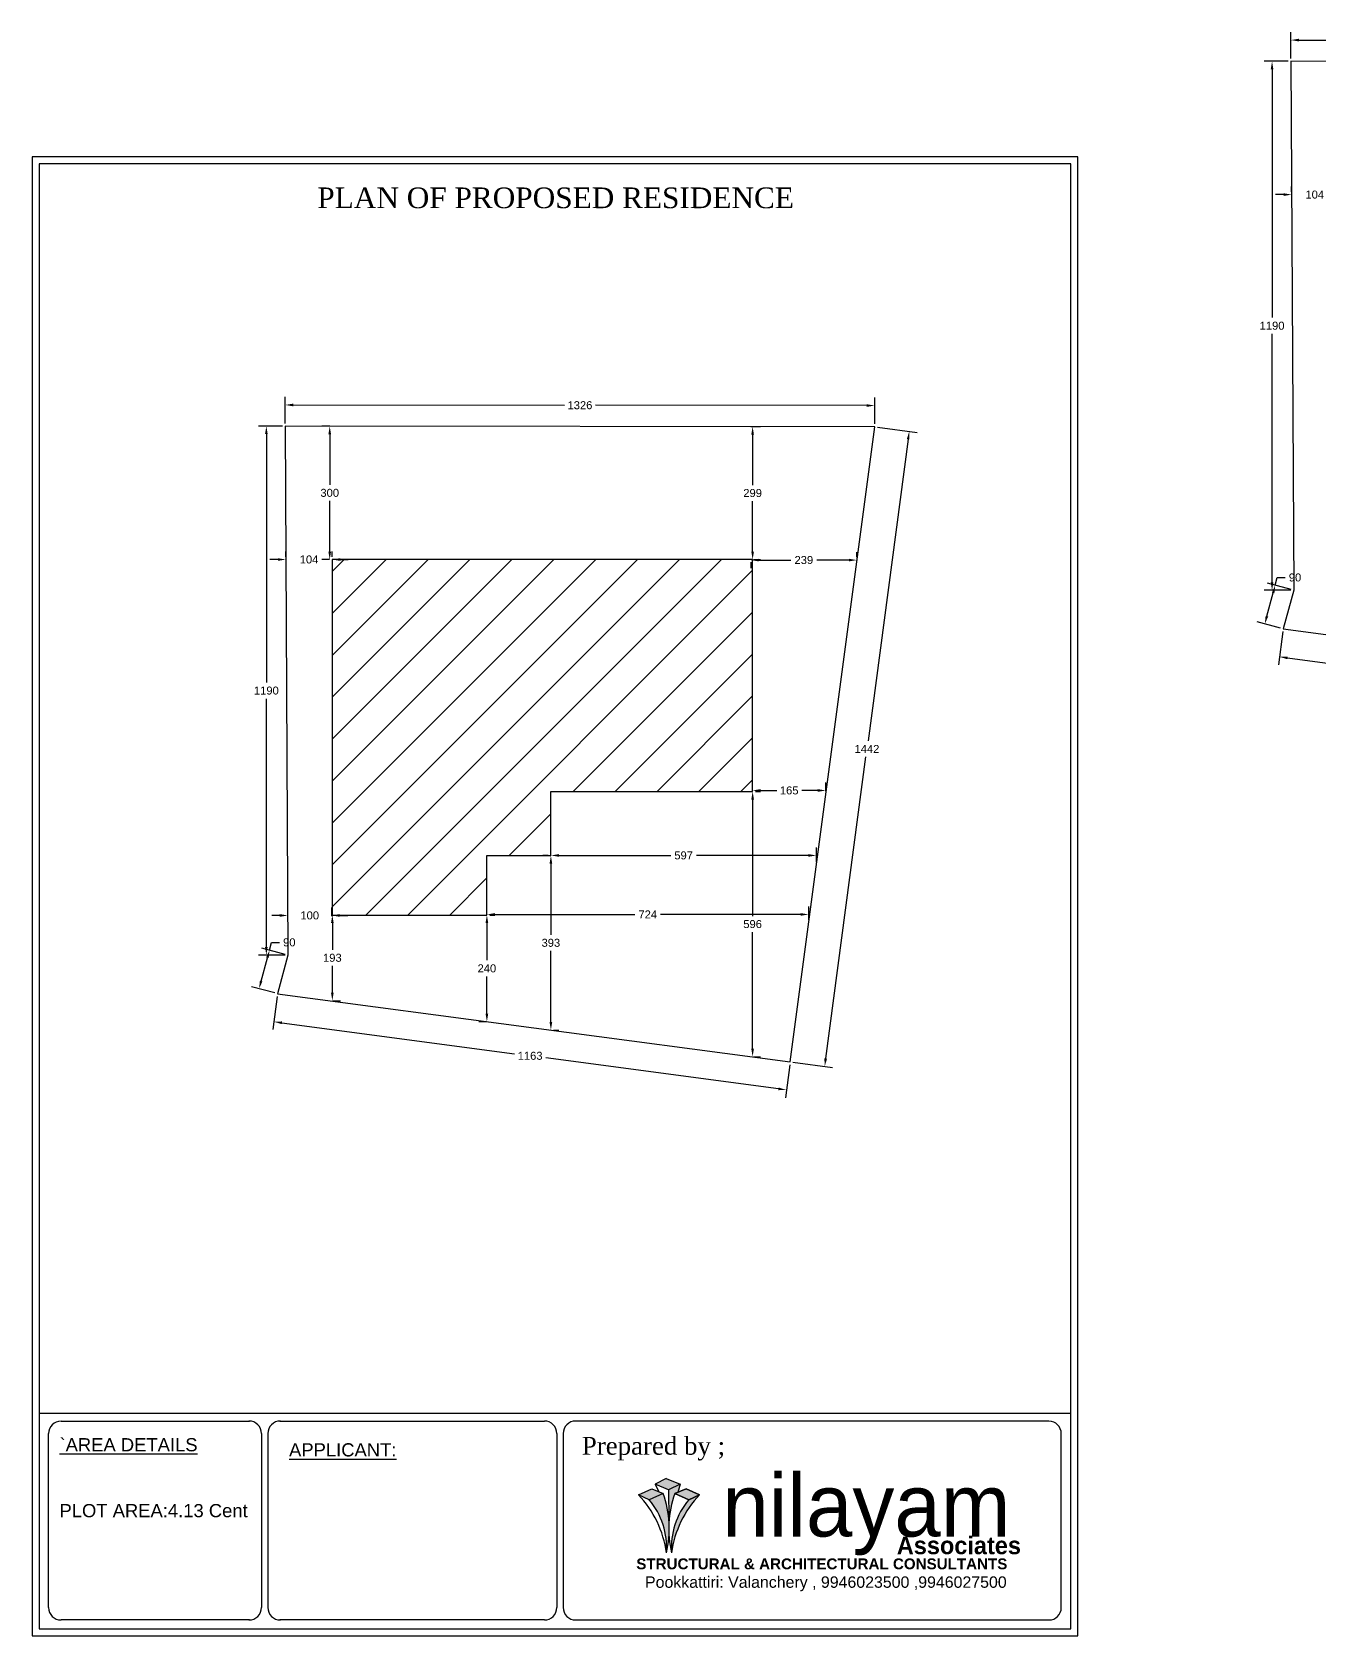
# Model space of a CAD drawing. Header units: inches. Extents: x -2903 to 3367, y -161 to 1064.
# Drawn here: x -719.19 to -690.22, y 569.75 to 605.83 of the extents above; entities that cross this region are included whole.
import ezdxf

# ---------------------------------------------------------------- set-up
doc = ezdxf.new("R2010")
doc.units = ezdxf.units.IN
doc.header["$MEASUREMENT"] = 0
doc.layers.add('--plan', color=7, linetype='Continuous')
doc.layers.add('PLAN', color=10, linetype='Continuous')
doc.styles.add('SA', font='times.ttf')
doc.styles.get("Standard").update_dxf_attribs({"font": 'arial.ttf'})
doc.dimstyles.get("Standard").update_dxf_attribs({"dimtxt": 0.18, "dimasz": 0.18, "dimexe": 0.18, "dimexo": 0.0625, "dimgap": 0.09, "dimtad": 0, "dimtih": 1, "dimtoh": 1, "dimdec": 0, "dimlfac": 100, "dimzin": 0, "dimdsep": 46, "dimtxsty": 'Standard', "dimcen": 0.09, "dimadec": 0, "dimazin": 0, "dimtfac": 1, "dimtdec": 0, "dimtofl": 0, "dimtmove": 0, "dimatfit": 3, "dimfxl": 1, "dimtolj": 1, "dimtzin": 0, "dimarcsym": 0})

# ---------------------------------------------------------------- blocks, each defined once
blk = doc.blocks.new('nilayan new')
h = blk.add_hatch(color=256)
h.set_gradient(color1=(171, 171, 160), color2=(233, 233, 231), one_color=1, tint=0.91)
h.paths.add_polyline_path([(-543.265, 296.076), (-543.464, 295.991), (-543.303, 295.916), (-543.099, 296.007)])
h.paths.add_polyline_path([(-543.099, 296.007), (-543.303, 295.916, -0.197043), (-543.05, 295.133, 0.041266), (-543.013, 295.39, -0.030102), (-543.013, 295.58, 0.069334)])
h.paths.add_polyline_path([(-542.927, 296.007), (-542.722, 295.916), (-542.561, 295.991), (-542.76, 296.076)])
h.paths.add_polyline_path([(-542.561, 295.991), (-542.722, 295.916, 0.197043), (-542.976, 295.133, -0.158169)])
h = blk.add_hatch(color=256)
h.set_gradient(color1=(13, 97, 231), color2=(163, 196, 250), one_color=1, tint=0.81, name='HEMISPHERICAL')
h.paths.add_polyline_path([(-542.848, 296.148), (-543.052, 296.23), (-543.218, 296.149), (-543.018, 296.064)])
h.paths.add_polyline_path([(-543.016, 295.622, -0.006631), (-543.013, 295.58, -0.069334), (-542.927, 296.007), (-542.882, 296.026), (-542.848, 296.148), (-543.018, 296.064)])
for p, q in [((-543.464, 295.991), (-543.265, 296.076)), ((-543.265, 296.076), (-543.099, 296.007)), ((-543.052, 296.23), (-543.218, 296.149)), ((-543.018, 296.064), (-543.218, 296.149)), ((-543.218, 296.149), (-543.163, 296.034)), ((-543.052, 296.23), (-542.848, 296.148)), ((-542.848, 296.148), (-543.018, 296.064)), ((-543.018, 296.064), (-543.016, 295.622)), ((-542.76, 296.076), (-542.927, 296.007)), ((-542.848, 296.148), (-542.882, 296.026)), ((-542.561, 295.991), (-542.76, 296.076)), ((-543.303, 295.916), (-543.464, 295.991)), ((-543.099, 296.007), (-543.303, 295.916)), ((-542.927, 296.007), (-542.722, 295.916)), ((-542.722, 295.916), (-542.561, 295.991))]:
    blk.add_line(p, q)
for points in [[(-543.265, 296.076), (-543.099, 296.007), (-543.303, 295.916), (-543.464, 295.991), (-543.265, 296.076)], [(-542.76, 296.076), (-542.561, 295.991), (-542.722, 295.916), (-542.927, 296.007), (-542.76, 296.076)]]:
    blk.add_lwpolyline(points)
for centre, radius, start, end in [((-544.579, 294.922), 1.544, 7.8259, 43.7778), ((-544.132, 295.215), 1.085, 355.6446, 40.2323), ((-544.588, 295.485), 1.579, 347.0994, 19.3132), ((-541.437, 295.485), 1.579, 160.6868, 192.9006), ((-541.893, 295.215), 1.085, 139.7677, 184.3554), ((-541.446, 294.922), 1.544, 136.2222, 172.1741)]:
    blk.add_arc(centre, radius, start, end)
at = {"attachment_point": 1}
for s, width, insert, char_height in [('{\\fBauhaus|b0|i0|c0|p2;\\C5;nilayam}', 18.84828, (-542.225, 296.297), 0.92248), ('Pookkattiri: Valanchery , 9946023500 ,9946027500', 13.33237, (-543.366, 294.786), 0.168)]:
    blk.add_mtext_dynamic_manual_height_columns(s, width=width, gutter_width=1, heights=[0], dxfattribs=dict(at, insert=insert, char_height=char_height))
for s, insert, char_height, width in [('{\\fBauhaus|b1|i0|c0|p2;Associates}', (-539.651, 295.373), 0.25945, 11.05359), ('{\\fArial Greek|b1|i0|c0|p34;STRUCTURAL & ARCHITECTURAL CONSULTANTS}', (-543.495, 295.051), 0.16, 15.33754)]:
    blk.add_mtext(s, dxfattribs=dict(at, insert=insert, char_height=char_height, width=width))
blk = doc.blocks.new('*D398')
at = {"color": 0, "lineweight": -2, "transparency": 16777216}
for p, q in [((-690.854, 602.24), (-690.854, 602.357)), ((-689.811, 602.239), (-689.811, 602.357)), ((-691.034, 602.177), (-691.214, 602.177)), ((-689.631, 602.177), (-689.451, 602.177))]:
    blk.add_line(p, q, dxfattribs=at)
at = {"color": 0, "transparency": 16777216}
for points in [[(-691.034, 602.207), (-691.034, 602.147), (-690.854, 602.177)], [(-689.631, 602.207), (-689.631, 602.147), (-689.811, 602.177)]]:
    blk.add_solid(points, dxfattribs=at)
at = {"layer": 'Defpoints', "color": 0, "transparency": 16777216}
for p in [(-690.854, 602.177), (-690.854, 602.177), (-689.811, 602.176)]:
    blk.add_point(p, dxfattribs=at)
at = {"color": 0, "transparency": 16777216, "insert": (-690.332, 602.177), "char_height": 0.18, "attachment_point": 5}
blk.add_mtext('\\A1;104', dxfattribs=at)
blk = doc.blocks.new('*D408')
at = {"color": 0, "lineweight": -2, "transparency": 16777216}
for p, q in [((-690.932, 605.177), (-691.473, 605.177)), ((-691.293, 604.997), (-691.293, 599.409)), ((-691.293, 593.457), (-691.293, 599.045)), ((-690.868, 593.277), (-691.473, 593.277))]:
    blk.add_line(p, q, dxfattribs=at)
at = {"color": 0, "transparency": 16777216}
for points in [[(-691.323, 604.997), (-691.263, 604.997), (-691.293, 605.177)], [(-691.323, 593.457), (-691.263, 593.457), (-691.293, 593.277)]]:
    blk.add_solid(points, dxfattribs=at)
at = {"layer": 'Defpoints', "color": 0, "transparency": 16777216}
for p in [(-691.293, 605.177), (-690.87, 605.177), (-690.806, 593.277)]:
    blk.add_point(p, dxfattribs=at)
at = {"color": 0, "transparency": 16777216, "insert": (-691.293, 599.227), "char_height": 0.18, "attachment_point": 5}
blk.add_mtext('\\A1;1190', dxfattribs=at)
blk = doc.blocks.new('*D409')
at = {"color": 0, "lineweight": -2, "transparency": 16777216}
for p, q in [((-691.222, 593.389), (-691.175, 593.563)), ((-691.175, 593.563), (-690.995, 593.563)), ((-691.409, 592.694), (-691.269, 593.216)), ((-690.866, 593.294), (-691.396, 593.436)), ((-691.1, 592.425), (-691.63, 592.567))]:
    blk.add_line(p, q, dxfattribs=at)
at = {"color": 0, "transparency": 16777216}
for points in [[(-691.298, 593.223), (-691.24, 593.208), (-691.222, 593.389)], [(-691.438, 592.702), (-691.38, 592.686), (-691.456, 592.52)]]:
    blk.add_solid(points, dxfattribs=at)
at = {"layer": 'Defpoints', "color": 0, "transparency": 16777216}
for p in [(-691.222, 593.389), (-690.806, 593.277), (-691.04, 592.408)]:
    blk.add_point(p, dxfattribs=at)
at = {"color": 0, "transparency": 16777216, "insert": (-690.776, 593.563), "char_height": 0.18, "attachment_point": 5}
blk.add_mtext('\\A1;90', dxfattribs=at)
blk = doc.blocks.new('*D410')
at = {"color": 0, "lineweight": -2, "transparency": 16777216}
for p, q in [((-691.048, 592.346), (-691.148, 591.6)), ((-690.945, 591.754), (-685.708, 591.057)), ((-679.77, 590.267), (-685.008, 590.964)), ((-679.516, 590.811), (-679.616, 590.065))]:
    blk.add_line(p, q, dxfattribs=at)
at = {"color": 0, "transparency": 16777216}
for points in [[(-690.941, 591.784), (-690.949, 591.725), (-691.124, 591.778)], [(-679.766, 590.297), (-679.774, 590.237), (-679.592, 590.243)]]:
    blk.add_solid(points, dxfattribs=at)
at = {"layer": 'Defpoints', "color": 0, "transparency": 16777216}
for p in [(-691.04, 592.408), (-679.508, 590.873), (-679.592, 590.243)]:
    blk.add_point(p, dxfattribs=at)
at = {"color": 0, "transparency": 16777216, "insert": (-685.358, 591.011), "char_height": 0.18, "attachment_point": 5}
blk.add_mtext('\\A1;1163', dxfattribs=at)
blk = doc.blocks.new('*D412')
at = {"color": 0, "lineweight": -2, "transparency": 16777216}
for p, q in [((-690.87, 605.24), (-690.869, 605.834)), ((-690.689, 605.654), (-684.588, 605.647)), ((-677.785, 605.64), (-683.887, 605.647)), ((-677.606, 605.226), (-677.605, 605.82))]:
    blk.add_line(p, q, dxfattribs=at)
at = {"color": 0, "transparency": 16777216}
for points in [[(-690.689, 605.684), (-690.689, 605.624), (-690.869, 605.654)], [(-677.785, 605.67), (-677.785, 605.61), (-677.605, 605.64)]]:
    blk.add_solid(points, dxfattribs=at)
at = {"layer": 'Defpoints', "color": 0, "transparency": 16777216}
for p in [(-690.869, 605.654), (-690.87, 605.177), (-677.606, 605.164)]:
    blk.add_point(p, dxfattribs=at)
at = {"color": 0, "transparency": 16777216, "insert": (-684.237, 605.647), "char_height": 0.18, "attachment_point": 5}
blk.add_mtext('\\A1;1326', dxfattribs=at)
blk = doc.blocks.new('*D417')
at = {"color": 0, "lineweight": -2, "transparency": 16777216}
for p, q in [((-702.98, 588.81), (-702.98, 588.952)), ((-701.333, 588.758), (-701.333, 588.952)), ((-702.8, 588.772), (-702.438, 588.772)), ((-701.513, 588.772), (-701.876, 588.772))]:
    blk.add_line(p, q, dxfattribs=at)
at = {"color": 0, "transparency": 16777216}
for points in [[(-702.8, 588.802), (-702.8, 588.742), (-702.98, 588.772)], [(-701.513, 588.802), (-701.513, 588.742), (-701.333, 588.772)]]:
    blk.add_solid(points, dxfattribs=at)
at = {"layer": 'Defpoints', "color": 0, "transparency": 16777216}
for p in [(-702.98, 588.747), (-701.333, 588.772), (-701.333, 588.695)]:
    blk.add_point(p, dxfattribs=at)
at = {"color": 0, "transparency": 16777216, "insert": (-702.157, 588.772), "char_height": 0.18, "attachment_point": 5}
blk.add_mtext('\\A1;165', dxfattribs=at)
blk = doc.blocks.new('*D413')
at = {"color": 0, "lineweight": -2, "transparency": 16777216}
for p, q in [((-702.843, 593.955), (-702.119, 593.955)), ((-700.813, 593.955), (-701.538, 593.955)), ((-700.633, 594.018), (-700.633, 594.135)), ((-703.023, 593.905), (-703.023, 593.775))]:
    blk.add_line(p, q, dxfattribs=at)
at = {"color": 0, "transparency": 16777216}
for points in [[(-702.843, 593.985), (-702.843, 593.925), (-703.023, 593.955)], [(-700.813, 593.985), (-700.813, 593.925), (-700.633, 593.955)]]:
    blk.add_solid(points, dxfattribs=at)
at = {"layer": 'Defpoints', "color": 0, "transparency": 16777216}
for p in [(-703.023, 593.967), (-700.633, 593.955), (-700.633, 593.955)]:
    blk.add_point(p, dxfattribs=at)
at = {"color": 0, "transparency": 16777216, "insert": (-701.828, 593.955), "char_height": 0.18, "attachment_point": 5}
blk.add_mtext('\\A1;239', dxfattribs=at)
blk = doc.blocks.new('*D418')
at = {"color": 0, "lineweight": -2, "transparency": 16777216}
for p, q in [((-708.959, 585.79), (-708.959, 584.951)), ((-708.896, 585.97), (-708.779, 585.97)), ((-708.959, 583.748), (-708.959, 584.587)), ((-708.985, 583.568), (-709.139, 583.568))]:
    blk.add_line(p, q, dxfattribs=at)
at = {"color": 0, "transparency": 16777216}
for points in [[(-708.989, 585.79), (-708.929, 585.79), (-708.959, 585.97)], [(-708.989, 583.748), (-708.929, 583.748), (-708.959, 583.568)]]:
    blk.add_solid(points, dxfattribs=at)
at = {"layer": 'Defpoints', "color": 0, "transparency": 16777216}
for p in [(-708.959, 585.97), (-708.959, 583.568), (-708.923, 583.568)]:
    blk.add_point(p, dxfattribs=at)
at = {"color": 0, "transparency": 16777216, "insert": (-708.959, 584.769), "char_height": 0.18, "attachment_point": 5}
blk.add_mtext('\\A1;240', dxfattribs=at)
blk = doc.blocks.new('*D419')
at = {"color": 0, "lineweight": -2, "transparency": 16777216}
for p, q in [((-707.519, 587.37), (-707.519, 587.49)), ((-701.546, 587.16), (-701.546, 587.49)), ((-707.339, 587.31), (-704.821, 587.31)), ((-701.726, 587.31), (-704.244, 587.31))]:
    blk.add_line(p, q, dxfattribs=at)
at = {"color": 0, "transparency": 16777216}
for points in [[(-707.339, 587.34), (-707.339, 587.28), (-707.519, 587.31)], [(-701.726, 587.34), (-701.726, 587.28), (-701.546, 587.31)]]:
    blk.add_solid(points, dxfattribs=at)
at = {"layer": 'Defpoints', "color": 0, "transparency": 16777216}
for p in [(-707.519, 587.307), (-701.546, 587.31), (-701.546, 587.098)]:
    blk.add_point(p, dxfattribs=at)
at = {"color": 0, "transparency": 16777216, "insert": (-704.532, 587.31), "char_height": 0.18, "attachment_point": 5}
blk.add_mtext('\\A1;597', dxfattribs=at)
blk = doc.blocks.new('*D420')
at = {"color": 0, "lineweight": -2, "transparency": 16777216}
for p, q in [((-707.581, 587.307), (-707.699, 587.307)), ((-707.519, 587.127), (-707.519, 585.526)), ((-707.519, 583.561), (-707.519, 585.162)), ((-707.457, 583.381), (-707.339, 583.381))]:
    blk.add_line(p, q, dxfattribs=at)
at = {"color": 0, "transparency": 16777216}
for points in [[(-707.549, 587.127), (-707.489, 587.127), (-707.519, 587.307)], [(-707.549, 583.561), (-707.489, 583.561), (-707.519, 583.381)]]:
    blk.add_solid(points, dxfattribs=at)
at = {"layer": 'Defpoints', "color": 0, "transparency": 16777216}
for p in [(-707.519, 587.307), (-707.519, 583.381), (-707.519, 583.381)]:
    blk.add_point(p, dxfattribs=at)
at = {"color": 0, "transparency": 16777216, "insert": (-707.519, 585.344), "char_height": 0.18, "attachment_point": 5}
blk.add_mtext('\\A1;393', dxfattribs=at)
blk = doc.blocks.new('*D414')
at = {"color": 0, "lineweight": -2, "transparency": 16777216}
for p, q in [((-713.662, 593.968), (-713.842, 593.968)), ((-713.482, 594.031), (-713.482, 594.148)), ((-712.439, 594.03), (-712.439, 594.148)), ((-712.259, 593.968), (-712.079, 593.968))]:
    blk.add_line(p, q, dxfattribs=at)
at = {"color": 0, "transparency": 16777216}
for points in [[(-713.662, 593.998), (-713.662, 593.938), (-713.482, 593.968)], [(-712.259, 593.998), (-712.259, 593.938), (-712.439, 593.968)]]:
    blk.add_solid(points, dxfattribs=at)
at = {"layer": 'Defpoints', "color": 0, "transparency": 16777216}
for p in [(-713.482, 593.968), (-713.482, 593.968), (-712.439, 593.967)]:
    blk.add_point(p, dxfattribs=at)
at = {"color": 0, "transparency": 16777216, "insert": (-712.96, 593.968), "char_height": 0.18, "attachment_point": 5}
blk.add_mtext('\\A1;104', dxfattribs=at)
blk = doc.blocks.new('*D415')
at = {"color": 0, "lineweight": -2, "transparency": 16777216}
for p, q in [((-712.489, 596.967), (-712.675, 596.967)), ((-712.495, 596.787), (-712.495, 595.649)), ((-712.495, 594.147), (-712.495, 595.285)), ((-712.501, 593.967), (-712.675, 593.967))]:
    blk.add_line(p, q, dxfattribs=at)
at = {"color": 0, "transparency": 16777216}
for points in [[(-712.525, 596.787), (-712.465, 596.787), (-712.495, 596.967)], [(-712.525, 594.147), (-712.465, 594.147), (-712.495, 593.967)]]:
    blk.add_solid(points, dxfattribs=at)
at = {"layer": 'Defpoints', "color": 0, "transparency": 16777216}
for p in [(-712.495, 596.967), (-712.427, 596.967), (-712.439, 593.967)]:
    blk.add_point(p, dxfattribs=at)
at = {"color": 0, "transparency": 16777216, "insert": (-712.495, 595.467), "char_height": 0.18, "attachment_point": 5}
blk.add_mtext('\\A1;300', dxfattribs=at)
blk = doc.blocks.new('*D416')
at = {"color": 0, "lineweight": -2, "transparency": 16777216}
for p, q in [((-703.017, 596.958), (-702.8, 596.958)), ((-702.98, 596.778), (-702.98, 595.644)), ((-702.98, 594.147), (-702.98, 595.281)), ((-702.961, 593.967), (-702.8, 593.967))]:
    blk.add_line(p, q, dxfattribs=at)
at = {"color": 0, "transparency": 16777216}
for points in [[(-703.01, 596.778), (-702.95, 596.778), (-702.98, 596.958)], [(-703.01, 594.147), (-702.95, 594.147), (-702.98, 593.967)]]:
    blk.add_solid(points, dxfattribs=at)
at = {"layer": 'Defpoints', "color": 0, "transparency": 16777216}
for p in [(-703.079, 596.958), (-702.98, 596.958), (-703.023, 593.967)]:
    blk.add_point(p, dxfattribs=at)
at = {"color": 0, "transparency": 16777216, "insert": (-702.98, 595.463), "char_height": 0.18, "attachment_point": 5}
blk.add_mtext('\\A1;299', dxfattribs=at)
blk = doc.blocks.new('*D421')
at = {"color": 0, "lineweight": -2, "transparency": 16777216}
for p, q in [((-702.98, 588.567), (-702.98, 585.947)), ((-702.918, 588.747), (-702.8, 588.747)), ((-702.98, 582.963), (-702.98, 585.583)), ((-702.961, 582.783), (-702.8, 582.783))]:
    blk.add_line(p, q, dxfattribs=at)
at = {"color": 0, "transparency": 16777216}
for points in [[(-703.01, 588.567), (-702.95, 588.567), (-702.98, 588.747)], [(-703.01, 582.963), (-702.95, 582.963), (-702.98, 582.783)]]:
    blk.add_solid(points, dxfattribs=at)
at = {"layer": 'Defpoints', "color": 0, "transparency": 16777216}
for p in [(-702.98, 588.747), (-703.024, 582.783), (-702.98, 582.783)]:
    blk.add_point(p, dxfattribs=at)
at = {"color": 0, "transparency": 16777216, "insert": (-702.98, 585.765), "char_height": 0.18, "attachment_point": 5}
blk.add_mtext('\\A1;596', dxfattribs=at)
blk = doc.blocks.new('*D422')
at = {"color": 0, "lineweight": -2, "transparency": 16777216}
for p, q in [((-712.436, 585.79), (-712.436, 585.188)), ((-712.376, 585.97), (-712.256, 585.97)), ((-712.436, 584.223), (-712.436, 584.825)), ((-712.429, 584.043), (-712.256, 584.043))]:
    blk.add_line(p, q, dxfattribs=at)
at = {"color": 0, "transparency": 16777216}
for points in [[(-712.466, 585.79), (-712.406, 585.79), (-712.436, 585.97)], [(-712.466, 584.223), (-712.406, 584.223), (-712.436, 584.043)]]:
    blk.add_solid(points, dxfattribs=at)
at = {"layer": 'Defpoints', "color": 0, "transparency": 16777216}
for p in [(-712.439, 585.97), (-712.491, 584.043), (-712.436, 584.043)]:
    blk.add_point(p, dxfattribs=at)
at = {"color": 0, "transparency": 16777216, "insert": (-712.436, 585.007), "char_height": 0.18, "attachment_point": 5}
blk.add_mtext('\\A1;193', dxfattribs=at)
blk = doc.blocks.new('*D423')
at = {"color": 0, "lineweight": -2, "transparency": 16777216}
for p, q in [((-708.959, 586.033), (-708.959, 586.163)), ((-708.779, 585.983), (-705.627, 585.983)), ((-701.899, 585.983), (-705.051, 585.983)), ((-701.719, 585.858), (-701.719, 586.163))]:
    blk.add_line(p, q, dxfattribs=at)
at = {"color": 0, "transparency": 16777216}
for points in [[(-708.779, 586.013), (-708.779, 585.953), (-708.959, 585.983)], [(-701.899, 586.013), (-701.899, 585.953), (-701.719, 585.983)]]:
    blk.add_solid(points, dxfattribs=at)
at = {"layer": 'Defpoints', "color": 0, "transparency": 16777216}
for p in [(-701.719, 585.983), (-708.959, 585.97), (-701.719, 585.796)]:
    blk.add_point(p, dxfattribs=at)
at = {"color": 0, "transparency": 16777216, "insert": (-705.339, 585.983), "char_height": 0.18, "attachment_point": 5}
blk.add_mtext('\\A1;724', dxfattribs=at)
blk = doc.blocks.new('*D424')
at = {"color": 0, "lineweight": -2, "transparency": 16777216}
for p, q in [((-713.56, 596.968), (-714.101, 596.968)), ((-713.921, 596.788), (-713.921, 591.2)), ((-713.921, 585.249), (-713.921, 590.837)), ((-713.497, 585.069), (-714.101, 585.069))]:
    blk.add_line(p, q, dxfattribs=at)
at = {"color": 0, "transparency": 16777216}
for points in [[(-713.951, 596.788), (-713.891, 596.788), (-713.921, 596.968)], [(-713.951, 585.249), (-713.891, 585.249), (-713.921, 585.069)]]:
    blk.add_solid(points, dxfattribs=at)
at = {"layer": 'Defpoints', "color": 0, "transparency": 16777216}
for p in [(-713.921, 596.968), (-713.498, 596.968), (-713.434, 585.069)]:
    blk.add_point(p, dxfattribs=at)
at = {"color": 0, "transparency": 16777216, "insert": (-713.921, 591.019), "char_height": 0.18, "attachment_point": 5}
blk.add_mtext('\\A1;1190', dxfattribs=at)
blk = doc.blocks.new('*D425')
at = {"color": 0, "lineweight": -2, "transparency": 16777216}
for p, q in [((-713.85, 585.181), (-713.803, 585.354)), ((-713.803, 585.354), (-713.623, 585.354)), ((-714.037, 584.485), (-713.897, 585.007)), ((-713.494, 585.085), (-714.024, 585.227)), ((-713.728, 584.216), (-714.258, 584.358))]:
    blk.add_line(p, q, dxfattribs=at)
at = {"color": 0, "transparency": 16777216}
for points in [[(-713.926, 585.015), (-713.868, 584.999), (-713.85, 585.181)], [(-714.066, 584.493), (-714.008, 584.478), (-714.084, 584.312)]]:
    blk.add_solid(points, dxfattribs=at)
at = {"layer": 'Defpoints', "color": 0, "transparency": 16777216}
for p in [(-713.85, 585.181), (-713.434, 585.069), (-713.668, 584.2)]:
    blk.add_point(p, dxfattribs=at)
at = {"color": 0, "transparency": 16777216, "insert": (-713.404, 585.354), "char_height": 0.18, "attachment_point": 5}
blk.add_mtext('\\A1;90', dxfattribs=at)
blk = doc.blocks.new('*D426')
at = {"color": 0, "lineweight": -2, "transparency": 16777216}
for p, q in [((-713.676, 584.138), (-713.776, 583.391)), ((-713.573, 583.546), (-708.336, 582.849)), ((-702.398, 582.058), (-707.636, 582.755)), ((-702.144, 582.603), (-702.244, 581.856))]:
    blk.add_line(p, q, dxfattribs=at)
at = {"color": 0, "transparency": 16777216}
for points in [[(-713.57, 583.575), (-713.577, 583.516), (-713.752, 583.57)], [(-702.394, 582.088), (-702.402, 582.029), (-702.22, 582.034)]]:
    blk.add_solid(points, dxfattribs=at)
at = {"layer": 'Defpoints', "color": 0, "transparency": 16777216}
for p in [(-713.668, 584.2), (-702.136, 582.665), (-702.22, 582.034)]:
    blk.add_point(p, dxfattribs=at)
at = {"color": 0, "transparency": 16777216, "insert": (-707.986, 582.802), "char_height": 0.18, "attachment_point": 5}
blk.add_mtext('\\A1;1163', dxfattribs=at)
blk = doc.blocks.new('*D427')
at = {"color": 0, "lineweight": -2, "transparency": 16777216}
for p, q in [((-700.172, 596.947), (-699.278, 596.828)), ((-699.481, 596.673), (-700.384, 589.887)), ((-701.335, 582.74), (-700.432, 589.526)), ((-702.074, 582.656), (-701.181, 582.537))]:
    blk.add_line(p, q, dxfattribs=at)
at = {"color": 0, "transparency": 16777216}
for points in [[(-699.51, 596.677), (-699.451, 596.669), (-699.457, 596.851)], [(-701.365, 582.744), (-701.306, 582.736), (-701.359, 582.561)]]:
    blk.add_solid(points, dxfattribs=at)
at = {"layer": 'Defpoints', "color": 0, "transparency": 16777216}
for p in [(-700.234, 596.955), (-702.136, 582.665), (-701.359, 582.561)]:
    blk.add_point(p, dxfattribs=at)
at = {"color": 0, "transparency": 16777216, "insert": (-700.408, 589.706), "char_height": 0.18, "attachment_point": 5}
blk.add_mtext('\\A1;1442', dxfattribs=at)
blk = doc.blocks.new('*D428')
at = {"color": 0, "lineweight": -2, "transparency": 16777216}
for p, q in [((-713.498, 597.031), (-713.497, 597.625)), ((-700.234, 597.017), (-700.233, 597.611)), ((-713.317, 597.445), (-707.216, 597.439)), ((-700.413, 597.432), (-706.515, 597.438))]:
    blk.add_line(p, q, dxfattribs=at)
at = {"color": 0, "transparency": 16777216}
for points in [[(-713.317, 597.475), (-713.317, 597.415), (-713.497, 597.445)], [(-700.413, 597.462), (-700.413, 597.402), (-700.233, 597.431)]]:
    blk.add_solid(points, dxfattribs=at)
at = {"layer": 'Defpoints', "color": 0, "transparency": 16777216}
for p in [(-713.497, 597.445), (-713.498, 596.968), (-700.234, 596.955)]:
    blk.add_point(p, dxfattribs=at)
at = {"color": 0, "transparency": 16777216, "insert": (-706.865, 597.438), "char_height": 0.18, "attachment_point": 5}
blk.add_mtext('\\A1;1326', dxfattribs=at)
blk = doc.blocks.new('*D446')
at = {"color": 0, "lineweight": -2, "transparency": 16777216}
for p, q in [((-713.438, 585.953), (-713.438, 586.14)), ((-712.451, 585.943), (-712.451, 586.14)), ((-713.618, 585.96), (-713.798, 585.96)), ((-712.271, 585.96), (-712.091, 585.96))]:
    blk.add_line(p, q, dxfattribs=at)
at = {"color": 0, "transparency": 16777216}
for points in [[(-713.618, 585.99), (-713.618, 585.93), (-713.438, 585.96)], [(-712.271, 585.99), (-712.271, 585.93), (-712.451, 585.96)]]:
    blk.add_solid(points, dxfattribs=at)
at = {"layer": 'Defpoints', "color": 0, "transparency": 16777216}
for p in [(-713.438, 585.96), (-713.438, 585.891), (-712.451, 585.88)]:
    blk.add_point(p, dxfattribs=at)
at = {"color": 0, "transparency": 16777216, "insert": (-712.945, 585.96), "char_height": 0.18, "attachment_point": 5}
blk.add_mtext('\\A1;100', dxfattribs=at)

msp = doc.modelspace()

# ---------------------------------------------------------------- linework, layer by layer
at = {"linetype": 'Continuous'}
for p, q in [((-712.439, 593.697), (-712.169, 593.967)), ((-712.439, 592.754), (-711.226, 593.967)), ((-712.439, 591.812), (-710.283, 593.967)), ((-712.439, 590.869), (-709.34, 593.967)), ((-712.439, 589.926), (-708.397, 593.967)), ((-712.439, 588.983), (-707.454, 593.967)), ((-712.439, 588.04), (-706.511, 593.967)), ((-712.439, 587.097), (-705.568, 593.967)), ((-712.439, 586.154), (-704.625, 593.967)), ((-711.68, 585.97), (-703.682, 593.967)), ((-710.737, 585.97), (-702.98, 593.726)), ((-707.017, 588.747), (-702.98, 592.784)), ((-706.074, 588.747), (-702.98, 591.841)), ((-705.131, 588.747), (-702.98, 590.898)), ((-704.188, 588.747), (-702.98, 589.955)), ((-703.245, 588.747), (-702.98, 589.012)), ((-708.457, 587.307), (-707.519, 588.245)), ((-709.794, 585.97), (-708.959, 586.805))]:
    msp.add_line(p, q, dxfattribs=at)
for p, q in [((-718.539, 574.583), (-714.3, 574.583)), ((-713.617, 574.583), (-707.666, 574.583)), ((-696.315, 574.583), (-706.959, 574.583)), ((-718.82, 573.607), (-718.82, 574.303)), ((-718.82, 570.39), (-718.82, 574.112)), ((-714.032, 574.303), (-714.032, 573.607)), ((-714.032, 574.112), (-714.032, 570.39)), ((-713.885, 574.303), (-713.885, 573.607)), ((-713.885, 574.112), (-713.885, 570.39)), ((-707.385, 574.303), (-707.385, 573.607)), ((-707.385, 574.112), (-707.385, 570.39)), ((-707.239, 574.303), (-707.239, 573.607)), ((-707.239, 574.112), (-707.239, 570.39)), ((-696.035, 573.607), (-696.035, 574.303)), ((-696.035, 570.39), (-696.035, 574.112)), ((-714.3, 570.11), (-718.539, 570.11)), ((-707.666, 570.11), (-713.617, 570.11)), ((-706.959, 570.11), (-696.315, 570.11))]:
    msp.add_line(p, q)
for points in [[(-690.87, 605.177), (-690.806, 593.277), (-691.04, 592.408), (-679.508, 590.873), (-677.606, 605.164), (-690.87, 605.177)], [(-713.498, 596.968), (-713.434, 585.069), (-713.668, 584.2), (-702.136, 582.665), (-700.234, 596.955), (-713.498, 596.968)], [(-712.439, 593.967), (-712.439, 585.97), (-708.959, 585.97), (-708.959, 587.307), (-707.519, 587.307), (-707.519, 588.747), (-702.98, 588.747), (-702.98, 593.967), (-712.439, 593.967)]]:
    msp.add_lwpolyline(points)
at = {"color": 40, "true_color": 0xf8d731}
msp.add_lwpolyline([(-702.98, 589.887), (-702.98, 593.967), (-712.439, 593.967), (-712.439, 585.97), (-708.959, 585.97)], dxfattribs=at)
for centre, radius, start, end in [((-718.539, 574.303), 0.28, 90, 180), ((-714.306, 574.309), 0.275, 358.8163, 91.1837), ((-713.611, 574.309), 0.275, 88.8163, 181.1837), ((-707.66, 574.309), 0.275, 358.8163, 91.1837), ((-706.965, 574.309), 0.275, 88.8163, 181.1837), ((-696.315, 574.303), 0.28, 0, 90), ((-718.539, 570.39), 0.28, 180, 270), ((-714.306, 570.385), 0.275, 268.8163, 1.1837), ((-713.611, 570.385), 0.275, 178.8163, 271.1837), ((-707.66, 570.385), 0.275, 268.8163, 1.1837), ((-706.965, 570.385), 0.275, 178.8163, 271.1837), ((-696.315, 570.39), 0.28, 270, 0)]:
    msp.add_arc(centre, radius, start, end)
at = {"layer": 'PLAN', "color": 0}
for p, q in [((-719.036, 574.762), (-695.826, 574.762)), ((-719.032, 569.911), (-695.822, 569.911))]:
    msp.add_line(p, q, dxfattribs=at)
for points in [[(-695.662, 603.029), (-719.192, 603.029), (-719.192, 569.751), (-695.662, 569.751)], [(-695.822, 602.869), (-719.032, 602.869), (-719.032, 569.911), (-695.822, 569.911)]]:
    msp.add_lwpolyline(points, close=True, dxfattribs=at)

# ---------------------------------------------------------------- block references
at = {"xscale": 1.524850515769626, "yscale": 1.524850515769626, "zscale": 1.524850515769626}
msp.add_blockref('nilayan new', (123.151, 121.586), dxfattribs=at)

# ---------------------------------------------------------------- texts
at = {"layer": '--plan', "ltscale": 0.1, "insert": (-718.575, 602.338), "char_height": 0.46552, "width": 29.12384, "attachment_point": 1, "style": 'SA'}
msp.add_mtext('\\A1;                                 PLAN OF PROPOSED RESIDENCE   ', dxfattribs=at)
at = {"insert": (-706.822, 574.229), "char_height": 0.40016, "width": 9.28906, "attachment_point": 1}
msp.add_mtext('{\\fTimes New Roman|b0|i0|c0|p18;Prepared by ;}', dxfattribs=at)
msp.add_mtext('{\\fTimes New Roman|b0|i0|c0|p18;Prepared by ;}', dxfattribs=at)
at = {"layer": 'PLAN', "color": 0, "char_height": 0.29642, "attachment_point": 1}
for s, insert, width in [('\\pxt4.6154;{\\L`AREA DETAILS}\\P\\P\\P\\ptz;PLOT AREA:4.13 Cent\\P\\pt8;\\P\\P\\ptz;\\P^I', (-718.575, 574.201), 4.85541), ('\\pxt4.6154;{\\LAPPLICANT:}', (-713.41, 574.086), 5.95089), ('\\pxt4.6154;{\\LAPPLICANT:}', (-713.41, 574.086), 5.95089)]:
    msp.add_mtext(s, dxfattribs=dict(at, insert=insert, width=width))

# ---------------------------------------------------------------- dimensions: what is measured, and where the dimension line sits
for p1, p2, distance, picture, middle in [((-677.606, 605.164), (-690.87, 605.177), -0.477, '*D412', (-684.237, 605.647)), ((-700.234, 596.955), (-713.498, 596.968), -0.477, '*D428', (-706.865, 597.438)), ((-700.234, 596.955), (-702.136, 582.665), 0.784, '*D427', (-700.408, 589.706)), ((-691.04, 592.408), (-690.806, 593.277), 0.431, '*D409', (-690.776, 593.563)), ((-691.04, 592.408), (-679.508, 590.873), -0.636, '*D410', (-685.358, 591.011)), ((-713.668, 584.2), (-713.434, 585.069), 0.431, '*D425', (-713.404, 585.354)), ((-713.668, 584.2), (-702.136, 582.665), -0.636, '*D426', (-707.986, 582.802))]:
    dim = msp.add_aligned_dim(p1=p1, p2=p2, distance=distance, dimstyle='Standard')
    dim.commit()
    dim.dimension.update_dxf_attribs({"geometry": picture, "text_midpoint": middle})
for base, p1, p2, picture, middle in [((-691.293, 605.177), (-690.806, 593.277), (-690.87, 605.177), '*D408', (-691.293, 599.227)), ((-713.921, 596.968), (-713.434, 585.069), (-713.498, 596.968), '*D424', (-713.921, 591.019)), ((-712.495, 596.967), (-712.439, 593.967), (-712.427, 596.967), '*D415', (-712.495, 595.467)), ((-702.98, 596.958), (-703.023, 593.967), (-703.079, 596.958), '*D416', (-702.98, 595.463)), ((-702.98, 582.783), (-702.98, 588.747), (-703.024, 582.783), '*D421', (-702.98, 585.765)), ((-707.519, 583.381), (-707.519, 587.307), (-707.519, 583.381), '*D420', (-707.519, 585.344)), ((-712.436, 584.043), (-712.439, 585.97), (-712.491, 584.043), '*D422', (-712.436, 585.007)), ((-708.959, 583.568), (-708.959, 585.97), (-708.923, 583.568), '*D418', (-708.959, 584.769))]:
    dim = msp.add_linear_dim(base=base, p1=p1, p2=p2, angle=90, dimstyle='Standard')
    dim.commit()
    dim.dimension.update_dxf_attribs({"geometry": picture, "text_midpoint": middle})
for base, p1, p2, picture, middle in [((-690.854, 602.177), (-689.811, 602.176), (-690.854, 602.177), '*D398', (-690.332, 602.177)), ((-713.482, 593.968), (-712.439, 593.967), (-713.482, 593.968), '*D414', (-712.96, 593.968)), ((-700.633, 593.955), (-703.023, 593.967), (-700.633, 593.955), '*D413', (-701.828, 593.955)), ((-701.333, 588.772), (-702.98, 588.747), (-701.333, 588.695), '*D417', (-702.157, 588.772)), ((-701.546, 587.31), (-707.519, 587.307), (-701.546, 587.098), '*D419', (-704.532, 587.31)), ((-701.719, 585.983), (-708.959, 585.97), (-701.719, 585.796), '*D423', (-705.339, 585.983))]:
    dim = msp.add_linear_dim(base=base, p1=p1, p2=p2, dimstyle='Standard')
    dim.commit()
    dim.dimension.update_dxf_attribs({"geometry": picture, "text_midpoint": middle})
dim = msp.add_linear_dim(base=(-713.438, 585.96), p1=(-712.451, 585.88), p2=(-713.438, 585.891), text='100', dimstyle='Standard')
dim.commit()
dim.dimension.update_dxf_attribs({"geometry": '*D446', "text_midpoint": (-712.945, 585.96)})

doc.saveas('drawing.dxf')
